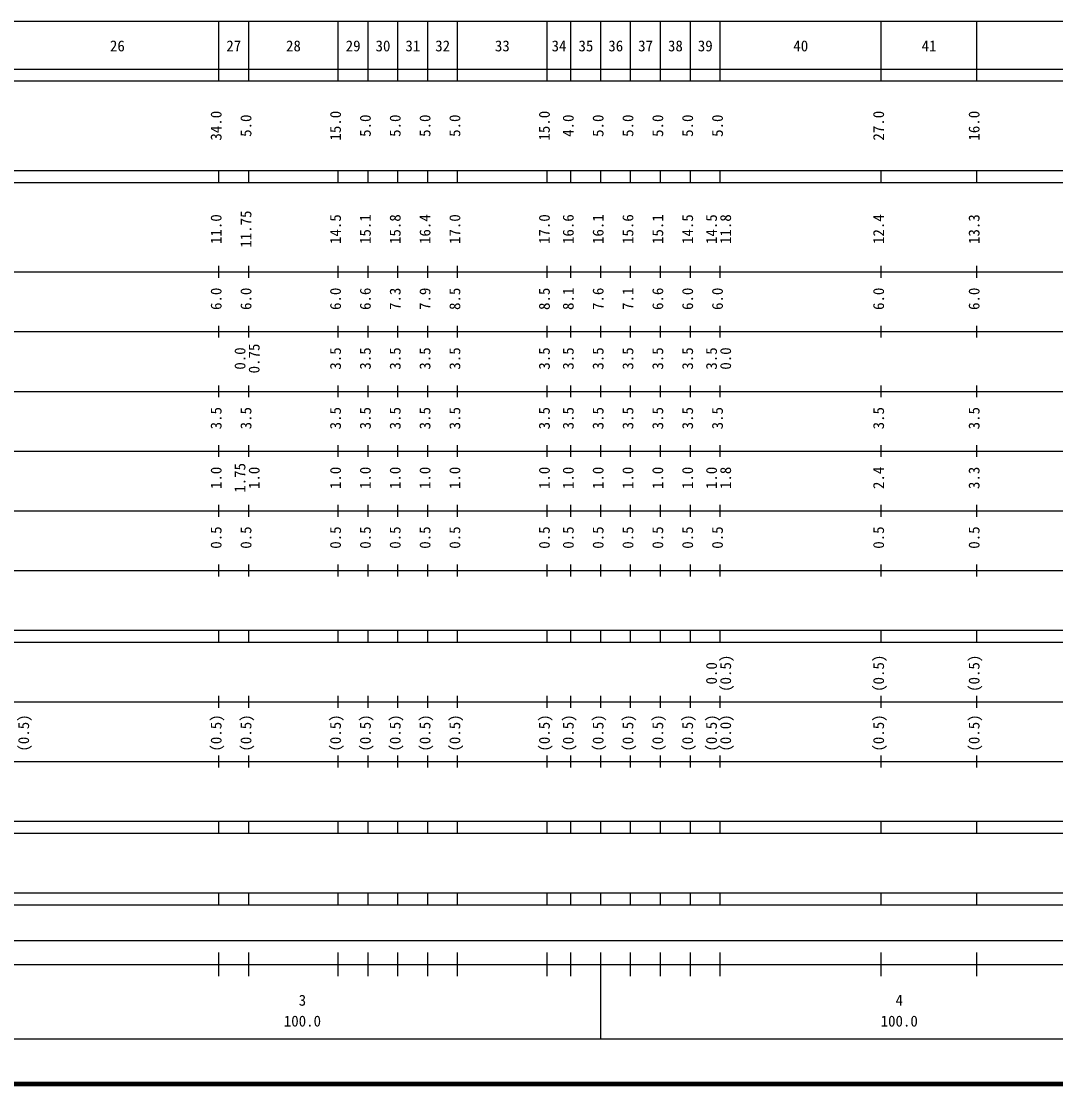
# Model space of a CAD drawing. Units: millimetres on the paper, enlarged 1000 times. Extents: x 40000 to 680000, y 20000 to 380000.
# Drawn here: x 270890 to 444226, y 20000 to 198000 of the extents above; entities that cross this region are included whole.
import ezdxf
from ezdxf.enums import TextEntityAlignment as Align

# ---------------------------------------------------------------- set-up
doc = ezdxf.new("R2010")
doc.units = ezdxf.units.MM
doc.header["$LTSCALE"] = 1000
doc.layers.add('M-TTL', color=2, linetype='Continuous', lineweight=140)
doc.layers.add('M-TTL-BAND', color=7, linetype='Continuous', lineweight=25)
doc.styles.add('ＭＳ ゴシック', font='')
doc.styles.get('ＭＳ ゴシック').set_extended_font_data('MS Gothic')

msp = doc.modelspace()

# ---------------------------------------------------------------- linework, layer by layer
at = {"layer": 'M-TTL'}
msp.add_line((40000, 20000), (680000, 20000), dxfattribs=at)
at = {"layer": 'M-TTL-BAND'}
for p, q in [((68000, 198000), (579000, 198000)), ((304000, 188000), (304000, 198000)), ((309000, 188000), (309000, 198000)), ((324000, 188000), (324000, 198000)), ((329000, 188000), (329000, 198000)), ((334000, 188000), (334000, 198000)), ((339000, 188000), (339000, 198000)), ((344000, 188000), (344000, 198000)), ((359000, 188000), (359000, 198000)), ((363000, 188000), (363000, 198000)), ((368000, 188000), (368000, 198000)), ((373000, 188000), (373000, 198000)), ((378000, 188000), (378000, 198000)), ((383000, 188000), (383000, 198000)), ((388000, 188000), (388000, 198000)), ((415000, 188000), (415000, 198000)), ((431000, 188000), (431000, 198000)), ((40000, 190000), (579000, 190000)), ((40000, 188000), (579000, 188000)), ((40000, 173000), (579000, 173000)), ((304000, 171000), (304000, 173000)), ((309000, 171000), (309000, 173000)), ((324000, 171000), (324000, 173000)), ((329000, 171000), (329000, 173000)), ((334000, 171000), (334000, 173000)), ((339000, 171000), (339000, 173000)), ((344000, 171000), (344000, 173000)), ((359000, 171000), (359000, 173000)), ((363000, 171000), (363000, 173000)), ((368000, 171000), (368000, 173000)), ((373000, 171000), (373000, 173000)), ((378000, 171000), (378000, 173000)), ((383000, 171000), (383000, 173000)), ((388000, 171000), (388000, 173000)), ((415000, 171000), (415000, 173000)), ((431000, 171000), (431000, 173000)), ((40000, 171000), (579000, 171000)), ((304000, 155000), (304000, 157000)), ((309000, 155000), (309000, 157000)), ((324000, 155000), (324000, 157000)), ((329000, 155000), (329000, 157000)), ((334000, 155000), (334000, 157000)), ((339000, 155000), (339000, 157000)), ((344000, 155000), (344000, 157000)), ((359000, 155000), (359000, 157000)), ((363000, 155000), (363000, 157000)), ((368000, 155000), (368000, 157000)), ((373000, 155000), (373000, 157000)), ((378000, 155000), (378000, 157000)), ((383000, 155000), (383000, 157000)), ((388000, 155000), (388000, 157000)), ((415000, 155000), (415000, 157000)), ((431000, 155000), (431000, 157000)), ((40000, 156000), (579000, 156000)), ((46000, 146000), (579000, 146000)), ((304000, 145000), (304000, 147000)), ((309000, 145000), (309000, 147000)), ((324000, 145000), (324000, 147000)), ((329000, 145000), (329000, 147000)), ((334000, 145000), (334000, 147000)), ((339000, 145000), (339000, 147000)), ((344000, 145000), (344000, 147000)), ((359000, 145000), (359000, 147000)), ((363000, 145000), (363000, 147000)), ((368000, 145000), (368000, 147000)), ((373000, 145000), (373000, 147000)), ((378000, 145000), (378000, 147000)), ((383000, 145000), (383000, 147000)), ((388000, 145000), (388000, 147000)), ((415000, 145000), (415000, 147000)), ((431000, 145000), (431000, 147000)), ((52000, 136000), (579000, 136000)), ((304000, 135000), (304000, 137000)), ((309000, 135000), (309000, 137000)), ((324000, 135000), (324000, 137000)), ((329000, 135000), (329000, 137000)), ((334000, 135000), (334000, 137000)), ((339000, 135000), (339000, 137000)), ((344000, 135000), (344000, 137000)), ((359000, 135000), (359000, 137000)), ((363000, 135000), (363000, 137000)), ((368000, 135000), (368000, 137000)), ((373000, 135000), (373000, 137000)), ((378000, 135000), (378000, 137000)), ((383000, 135000), (383000, 137000)), ((388000, 135000), (388000, 137000)), ((415000, 135000), (415000, 137000)), ((431000, 135000), (431000, 137000)), ((304000, 125000), (304000, 127000)), ((309000, 125000), (309000, 127000)), ((324000, 125000), (324000, 127000)), ((329000, 125000), (329000, 127000)), ((334000, 125000), (334000, 127000)), ((339000, 125000), (339000, 127000)), ((344000, 125000), (344000, 127000)), ((359000, 125000), (359000, 127000)), ((363000, 125000), (363000, 127000)), ((368000, 125000), (368000, 127000)), ((373000, 125000), (373000, 127000)), ((378000, 125000), (378000, 127000)), ((383000, 125000), (383000, 127000)), ((388000, 125000), (388000, 127000)), ((415000, 125000), (415000, 127000)), ((431000, 125000), (431000, 127000)), ((46000, 126000), (579000, 126000)), ((52000, 116000), (579000, 116000)), ((304000, 115000), (304000, 117000)), ((309000, 115000), (309000, 117000)), ((324000, 115000), (324000, 117000)), ((329000, 115000), (329000, 117000)), ((334000, 115000), (334000, 117000)), ((339000, 115000), (339000, 117000)), ((344000, 115000), (344000, 117000)), ((359000, 115000), (359000, 117000)), ((363000, 115000), (363000, 117000)), ((368000, 115000), (368000, 117000)), ((373000, 115000), (373000, 117000)), ((378000, 115000), (378000, 117000)), ((383000, 115000), (383000, 117000)), ((388000, 115000), (388000, 117000)), ((415000, 115000), (415000, 117000)), ((431000, 115000), (431000, 117000)), ((304000, 105000), (304000, 107000)), ((309000, 105000), (309000, 107000)), ((324000, 105000), (324000, 107000)), ((329000, 105000), (329000, 107000)), ((334000, 105000), (334000, 107000)), ((339000, 105000), (339000, 107000)), ((344000, 105000), (344000, 107000)), ((359000, 105000), (359000, 107000)), ((363000, 105000), (363000, 107000)), ((368000, 105000), (368000, 107000)), ((373000, 105000), (373000, 107000)), ((378000, 105000), (378000, 107000)), ((383000, 105000), (383000, 107000)), ((388000, 105000), (388000, 107000)), ((415000, 105000), (415000, 107000)), ((431000, 105000), (431000, 107000)), ((46000, 106000), (579000, 106000)), ((40000, 96000), (579000, 96000)), ((304000, 94000), (304000, 96000)), ((309000, 94000), (309000, 96000)), ((324000, 94000), (324000, 96000)), ((329000, 94000), (329000, 96000)), ((334000, 94000), (334000, 96000)), ((339000, 94000), (339000, 96000)), ((344000, 94000), (344000, 96000)), ((359000, 94000), (359000, 96000)), ((363000, 94000), (363000, 96000)), ((368000, 94000), (368000, 96000)), ((373000, 94000), (373000, 96000)), ((378000, 94000), (378000, 96000)), ((383000, 94000), (383000, 96000)), ((388000, 94000), (388000, 96000)), ((415000, 94000), (415000, 96000)), ((431000, 94000), (431000, 96000)), ((40000, 94000), (579000, 94000)), ((49000, 84000), (579000, 84000)), ((304000, 83000), (304000, 85000)), ((309000, 83000), (309000, 85000)), ((324000, 83000), (324000, 85000)), ((329000, 83000), (329000, 85000)), ((334000, 83000), (334000, 85000)), ((339000, 83000), (339000, 85000)), ((344000, 83000), (344000, 85000)), ((359000, 83000), (359000, 85000)), ((363000, 83000), (363000, 85000)), ((368000, 83000), (368000, 85000)), ((373000, 83000), (373000, 85000)), ((378000, 83000), (378000, 85000)), ((383000, 83000), (383000, 85000)), ((388000, 83000), (388000, 85000)), ((415000, 83000), (415000, 85000)), ((431000, 83000), (431000, 85000)), ((304000, 73000), (304000, 75000)), ((309000, 73000), (309000, 75000)), ((324000, 73000), (324000, 75000)), ((329000, 73000), (329000, 75000)), ((334000, 73000), (334000, 75000)), ((339000, 73000), (339000, 75000)), ((344000, 73000), (344000, 75000)), ((359000, 73000), (359000, 75000)), ((363000, 73000), (363000, 75000)), ((368000, 73000), (368000, 75000)), ((373000, 73000), (373000, 75000)), ((378000, 73000), (378000, 75000)), ((383000, 73000), (383000, 75000)), ((388000, 73000), (388000, 75000)), ((415000, 73000), (415000, 75000)), ((431000, 73000), (431000, 75000)), ((40000, 74000), (579000, 74000)), ((40000, 64000), (579000, 64000)), ((304000, 62000), (304000, 64000)), ((309000, 62000), (309000, 64000)), ((324000, 62000), (324000, 64000)), ((329000, 62000), (329000, 64000)), ((334000, 62000), (334000, 64000)), ((339000, 62000), (339000, 64000)), ((344000, 62000), (344000, 64000)), ((359000, 62000), (359000, 64000)), ((363000, 62000), (363000, 64000)), ((368000, 62000), (368000, 64000)), ((373000, 62000), (373000, 64000)), ((378000, 62000), (378000, 64000)), ((383000, 62000), (383000, 64000)), ((388000, 62000), (388000, 64000)), ((415000, 62000), (415000, 64000)), ((431000, 62000), (431000, 64000)), ((40000, 62000), (579000, 62000)), ((40000, 52000), (579000, 52000)), ((304000, 50000), (304000, 52000)), ((309000, 50000), (309000, 52000)), ((324000, 50000), (324000, 52000)), ((329000, 50000), (329000, 52000)), ((334000, 50000), (334000, 52000)), ((339000, 50000), (339000, 52000)), ((344000, 50000), (344000, 52000)), ((359000, 50000), (359000, 52000)), ((363000, 50000), (363000, 52000)), ((368000, 50000), (368000, 52000)), ((373000, 50000), (373000, 52000)), ((378000, 50000), (378000, 52000)), ((383000, 50000), (383000, 52000)), ((388000, 50000), (388000, 52000)), ((415000, 50000), (415000, 52000)), ((431000, 50000), (431000, 52000)), ((40000, 50000), (579000, 50000)), ((71000, 44000), (565000, 44000)), ((304000, 38000), (304000, 42000)), ((309000, 38000), (309000, 42000)), ((324000, 38000), (324000, 42000)), ((329000, 38000), (329000, 42000)), ((334000, 38000), (334000, 42000)), ((339000, 38000), (339000, 42000)), ((344000, 38000), (344000, 42000)), ((359000, 38000), (359000, 42000)), ((363000, 38000), (363000, 42000)), ((368000, 27500), (368000, 42000)), ((373000, 38000), (373000, 42000)), ((378000, 38000), (378000, 42000)), ((383000, 38000), (383000, 42000)), ((388000, 38000), (388000, 42000)), ((415000, 38000), (415000, 42000)), ((431000, 38000), (431000, 42000)), ((40000, 40000), (579000, 40000)), ((68000, 27500), (579000, 27500))]:
    msp.add_line(p, q, dxfattribs=at)

# ---------------------------------------------------------------- texts
at = {"layer": 'M-TTL-BAND', "style": 'ＭＳ ゴシック'}
for s, p in [('26', (287000, 192405)), ('27', (306500, 192405)), ('28', (316500, 192405)), ('29', (326500, 192405)), ('30', (331500, 192405)), ('31', (336500, 192405)), ('32', (341500, 192405)), ('33', (351500, 192405)), ('34', (361000, 192405)), ('35', (365500, 192405)), ('36', (370500, 192405)), ('37', (375500, 192405)), ('38', (380500, 192405)), ('39', (385500, 192405)), ('40', (401500, 192405)), ('41', (423000, 192405)), ('3', (318000, 32523)), ('4', (418000, 32523)), ('100.0', (318000, 29033)), ('100.0', (418000, 29033))]:
    msp.add_text(s, height=1833, dxfattribs=at).set_placement(p, align=Align.BOTTOM_CENTER)
for s, p in [('34.0', (305000, 180500)), ('5.0', (310000, 180500)), ('15.0', (325000, 180500)), ('5.0', (330000, 180500)), ('5.0', (335000, 180500)), ('5.0', (340000, 180500)), ('5.0', (345000, 180500)), ('15.0', (360000, 180500)), ('4.0', (364000, 180500)), ('5.0', (369000, 180500)), ('5.0', (374000, 180500)), ('5.0', (379000, 180500)), ('5.0', (384000, 180500)), ('5.0', (389000, 180500)), ('27.0', (416000, 180500)), ('16.0', (432000, 180500)), ('11.75', (310000, 163174)), ('15.1', (330000, 163174)), ('15.8', (335000, 163174)), ('16.4', (340000, 163174)), ('16.6', (364000, 163174)), ('16.1', (369000, 163174)), ('15.6', (374000, 163174)), ('15.1', (379000, 163174)), ('11.8', (390370, 163174)), ('12.4', (416000, 163174)), ('11.0', (305000, 163174)), ('14.5', (325000, 163174)), ('17.0', (345000, 163174)), ('17.0', (360000, 163174)), ('14.5', (384000, 163174)), ('14.5', (388000, 163174)), ('13.3', (432000, 163174)), ('6.0', (305000, 151500)), ('6.0', (310000, 151500)), ('6.0', (325000, 151500)), ('6.6', (330000, 151500)), ('7.3', (335000, 151500)), ('7.9', (340000, 151500)), ('8.5', (345000, 151500)), ('8.5', (360000, 151500)), ('8.1', (364000, 151500)), ('7.6', (369000, 151500)), ('7.1', (374000, 151500)), ('6.6', (379000, 151500)), ('6.0', (384000, 151500)), ('6.0', (389000, 151500)), ('6.0', (416000, 151500)), ('6.0', (432000, 151500)), ('0.0', (309000, 141500)), ('0.75', (311370, 141500)), ('3.5', (325000, 141500)), ('3.5', (330000, 141500)), ('3.5', (335000, 141500)), ('3.5', (340000, 141500)), ('3.5', (345000, 141500)), ('3.5', (360000, 141500)), ('3.5', (364000, 141500)), ('3.5', (369000, 141500)), ('3.5', (374000, 141500)), ('3.5', (379000, 141500)), ('3.5', (384000, 141500)), ('3.5', (388000, 141500)), ('0.0', (390370, 141500)), ('3.5', (305000, 131500)), ('3.5', (310000, 131500)), ('3.5', (325000, 131500)), ('3.5', (330000, 131500)), ('3.5', (335000, 131500)), ('3.5', (340000, 131500)), ('3.5', (345000, 131500)), ('3.5', (360000, 131500)), ('3.5', (364000, 131500)), ('3.5', (369000, 131500)), ('3.5', (374000, 131500)), ('3.5', (379000, 131500)), ('3.5', (384000, 131500)), ('3.5', (389000, 131500)), ('3.5', (416000, 131500)), ('3.5', (432000, 131500)), ('1.0', (305000, 121500)), ('1.75', (309000, 121500)), ('1.0', (311370, 121500)), ('1.0', (325000, 121500)), ('1.0', (330000, 121500)), ('1.0', (335000, 121500)), ('1.0', (340000, 121500)), ('1.0', (345000, 121500)), ('1.0', (360000, 121500)), ('1.0', (364000, 121500)), ('1.0', (369000, 121500)), ('1.0', (374000, 121500)), ('1.0', (379000, 121500)), ('1.0', (384000, 121500)), ('1.0', (388000, 121500)), ('1.8', (390370, 121500)), ('2.4', (416000, 121500)), ('3.3', (432000, 121500)), ('0.5', (305000, 111500)), ('0.5', (310000, 111500)), ('0.5', (325000, 111500)), ('0.5', (330000, 111500)), ('0.5', (335000, 111500)), ('0.5', (340000, 111500)), ('0.5', (345000, 111500)), ('0.5', (360000, 111500)), ('0.5', (364000, 111500)), ('0.5', (369000, 111500)), ('0.5', (374000, 111500)), ('0.5', (379000, 111500)), ('0.5', (384000, 111500)), ('0.5', (389000, 111500)), ('0.5', (416000, 111500)), ('0.5', (432000, 111500)), ('(0.5)', (390370, 88764)), ('(0.5)', (416000, 88764)), ('(0.5)', (432000, 88764)), ('0.0', (388000, 88764)), ('(0.5)', (272749, 78764)), ('(0.5)', (305000, 78764)), ('(0.5)', (310000, 78764)), ('(0.5)', (325000, 78764)), ('(0.5)', (330000, 78764)), ('(0.5)', (335000, 78764)), ('(0.5)', (340000, 78764)), ('(0.5)', (345000, 78764)), ('(0.5)', (360000, 78764)), ('(0.5)', (364000, 78764)), ('(0.5)', (369000, 78764)), ('(0.5)', (374000, 78764)), ('(0.5)', (379000, 78764)), ('(0.5)', (384000, 78764)), ('(0.5)', (388000, 78764)), ('(0.0)', (390370, 78764)), ('(0.5)', (416000, 78764)), ('(0.5)', (432000, 78764))]:
    msp.add_text(s, height=1833, rotation=90, dxfattribs=at).set_placement(p, align=Align.BOTTOM_CENTER)

doc.saveas('drawing.dxf')
